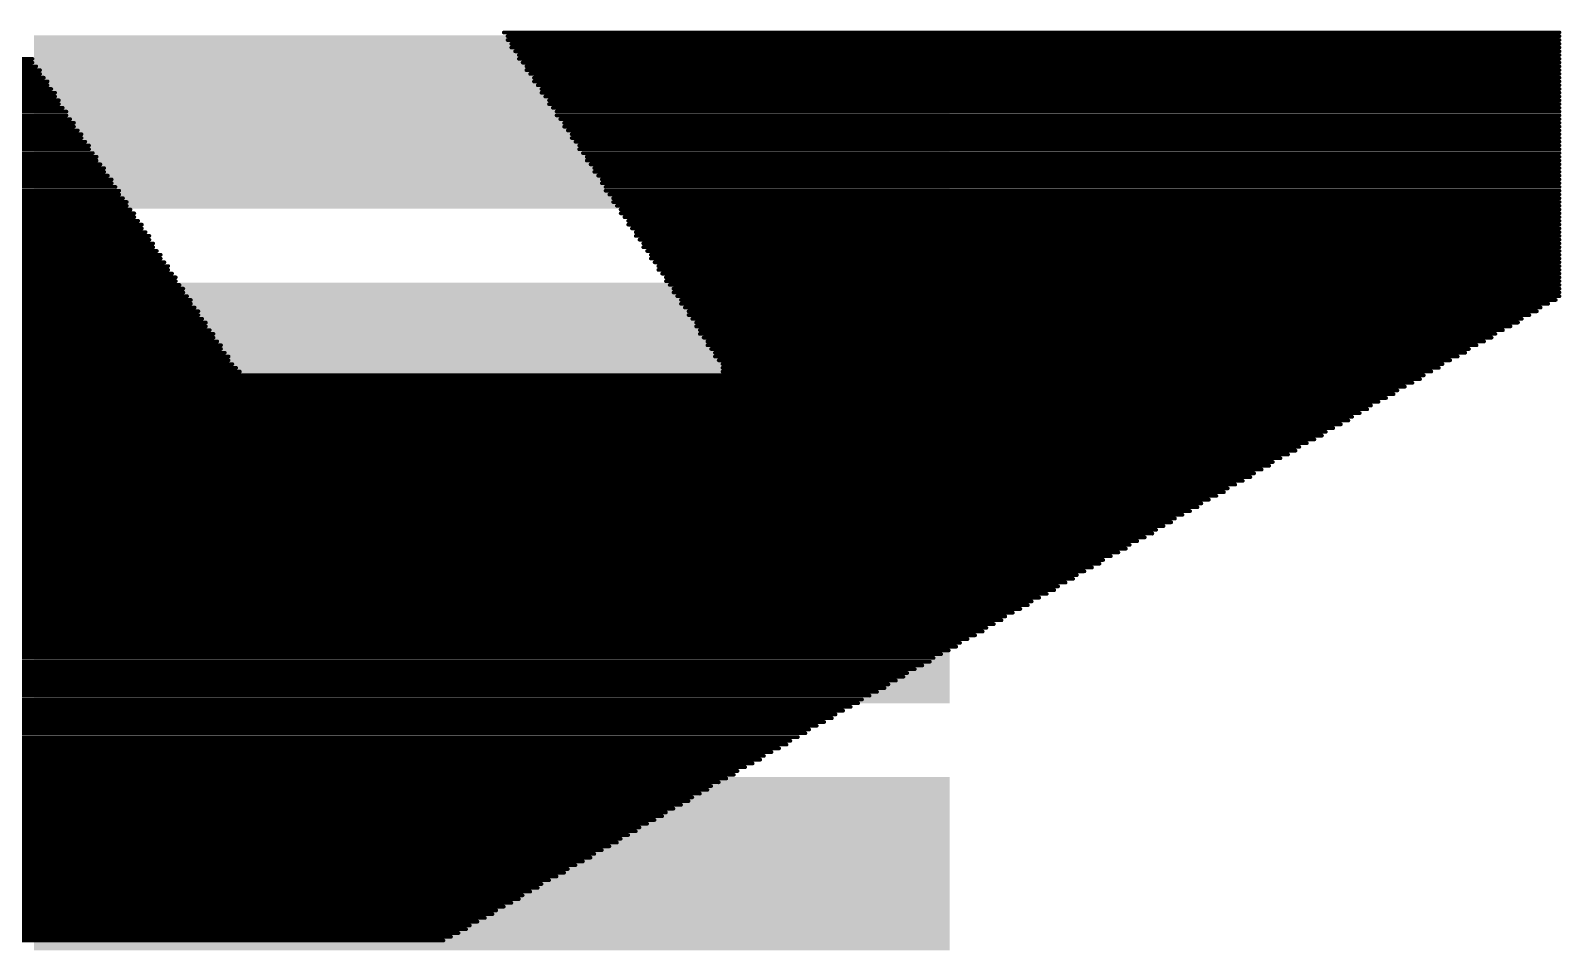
# Model space of a CAD drawing. Header units: millimetres. Extents: x -6 to 151, y -20 to 98.
# Drawn here: x 119.554 to 122.648, y 29.336 to 31.18 of the extents above; entities that cross this region are included whole.
import ezdxf

# ---------------------------------------------------------------- set-up
doc = ezdxf.new("R2010")
doc.units = ezdxf.units.MM
for name, color, linetype in [('BottomOverlay', 54, 'Continuous'), ('TopPaste', 8, 'Continuous'), ('TopSolder', 216, 'Continuous')]:
    doc.layers.add(name, color=color, linetype=linetype)

# ---------------------------------------------------------------- blocks, each defined once
blk = doc.blocks.new('TSQFP50P1600X1600X120_100N_286')
at = {"layer": 'TopPaste'}
for points in [[(-0.15, -6.65), (0.15, -6.65), (0.15, -8.45), (-0.15, -8.45)], [(0.35, -6.65), (0.65, -6.65), (0.65, -8.45), (0.35, -8.45)], [(0.85, -6.65), (1.15, -6.65), (1.15, -8.45), (0.85, -8.45)], [(1.35, -6.65), (1.65, -6.65), (1.65, -8.45), (1.35, -8.45)]]:
    blk.add_hatch(color=8, dxfattribs=at).paths.add_polyline_path(points)
at = {"layer": 'TopSolder'}
for points in [[(-0.1754, -6.6246), (0.1754, -6.6246), (0.1754, -8.4754), (-0.1754, -8.4754)], [(0.3246, -6.6246), (0.6754, -6.6246), (0.6754, -8.4754), (0.3246, -8.4754)], [(0.8246, -6.6246), (1.1754, -6.6246), (1.1754, -8.4754), (0.8246, -8.4754)], [(1.3246, -6.6246), (1.6754, -6.6246), (1.6754, -8.4754), (1.3246, -8.4754)]]:
    blk.add_hatch(color=216, dxfattribs=at).paths.add_polyline_path(points)

msp = doc.modelspace()

# ---------------------------------------------------------------- linework, layer by layer
at = {"layer": 'BottomOverlay', "const_width": 0.00762}
for points in [[(120.5107, 31.176), (122.6443, 31.176)], [(120.5183, 31.1684), (122.6443, 31.1684)], [(120.5183, 31.1607), (122.6443, 31.1607)], [(120.526, 31.1531), (122.6443, 31.1531)], [(118.3847, 31.1226), (119.5582, 31.1226)], [(120.526, 31.1455), (122.6443, 31.1455)], [(120.5336, 31.1379), (122.6443, 31.1379)], [(120.5412, 31.1303), (122.6443, 31.1303)], [(120.5412, 31.1226), (122.6443, 31.1226)], [(118.3847, 31.115), (119.5582, 31.115)], [(118.3924, 31.1074), (119.5658, 31.1074)], [(118.4, 31.0998), (119.5735, 31.0998)], [(118.4, 31.0922), (119.5735, 31.0922)], [(120.5488, 31.115), (122.6443, 31.115)], [(120.5564, 31.1074), (122.6443, 31.1074)], [(120.5564, 31.0998), (122.6443, 31.0998)], [(120.5641, 31.0922), (122.6443, 31.0922)], [(118.4076, 31.0845), (119.5811, 31.0845)], [(118.4152, 31.0769), (119.5887, 31.0769)], [(118.4152, 31.0693), (119.5887, 31.0693)], [(118.4228, 31.0617), (119.5963, 31.0617)], [(120.5717, 31.0845), (122.6443, 31.0845)], [(120.5717, 31.0769), (122.6443, 31.0769)], [(120.5793, 31.0693), (122.6443, 31.0693)], [(120.5869, 31.0617), (122.6443, 31.0617)], [(118.4305, 31.0541), (119.6039, 31.0541)], [(118.4305, 31.0464), (119.6039, 31.0464)], [(118.4381, 31.0388), (119.6116, 31.0388)], [(118.4381, 31.0312), (119.6116, 31.0312)], [(120.5869, 31.0541), (122.6443, 31.0541)], [(120.5945, 31.0464), (122.6443, 31.0464)], [(120.6022, 31.0388), (122.6443, 31.0388)], [(120.6022, 31.0312), (122.6443, 31.0312)], [(118.4457, 31.0236), (119.6192, 31.0236)], [(118.4533, 31.016), (119.6268, 31.016)], [(118.4533, 31.0083), (119.6268, 31.0083)], [(118.4609, 31.0007), (119.6344, 31.0007)], [(120.6098, 31.0236), (122.6443, 31.0236)], [(120.6174, 31.016), (122.6443, 31.016)], [(120.6174, 31.0083), (122.6443, 31.0083)], [(120.625, 31.0007), (122.6443, 31.0007)], [(118.4686, 30.9931), (119.642, 30.9931)], [(118.4686, 30.9855), (119.642, 30.9855)], [(118.4762, 30.9779), (119.6497, 30.9779)], [(118.4762, 30.9702), (119.6573, 30.9702)], [(120.6326, 30.9931), (122.6443, 30.9931)], [(120.6326, 30.9855), (122.6443, 30.9855)], [(120.6403, 30.9779), (122.6443, 30.9779)], [(120.6479, 30.9702), (122.6443, 30.9702)], [(118.4838, 30.9626), (119.6573, 30.9626)], [(118.4914, 30.955), (119.6649, 30.955)], [(118.4914, 30.9474), (119.6725, 30.9474)], [(118.499, 30.9398), (119.6725, 30.9398)], [(120.6479, 30.9626), (122.6443, 30.9626)], [(120.6555, 30.955), (122.6443, 30.955)], [(120.6631, 30.9474), (122.6443, 30.9474)], [(120.6631, 30.9398), (122.6443, 30.9398)], [(118.5067, 30.9321), (119.6801, 30.9321)], [(118.5067, 30.9245), (119.6878, 30.9245)], [(118.5143, 30.9169), (119.6878, 30.9169)], [(118.5219, 30.9093), (119.6954, 30.9093)], [(120.6707, 30.9321), (122.6443, 30.9321)], [(120.6784, 30.9245), (122.6443, 30.9245)], [(120.6784, 30.9169), (122.6443, 30.9169)], [(120.686, 30.9093), (122.6443, 30.9093)], [(118.5219, 30.9017), (119.703, 30.9017)], [(118.5295, 30.894), (119.703, 30.894)], [(118.5295, 30.8864), (119.7106, 30.8864)], [(118.5371, 30.8788), (119.7182, 30.8788)], [(120.6936, 30.9017), (122.6443, 30.9017)], [(120.6936, 30.894), (122.6443, 30.894)], [(120.7012, 30.8864), (122.6443, 30.8864)], [(120.7088, 30.8788), (122.6443, 30.8788)], [(118.5448, 30.8712), (119.7182, 30.8712)], [(118.5448, 30.8636), (119.7259, 30.8636)], [(118.5524, 30.8559), (119.7335, 30.8559)], [(118.56, 30.8483), (119.7335, 30.8483)], [(118.56, 30.8407), (119.7411, 30.8407)], [(120.7088, 30.8712), (122.6443, 30.8712)], [(120.7165, 30.8636), (122.6443, 30.8636)], [(120.7165, 30.8559), (122.6443, 30.8559)], [(120.7241, 30.8483), (122.6443, 30.8483)], [(120.7317, 30.8407), (122.6443, 30.8407)], [(118.5676, 30.8331), (119.7487, 30.8331)], [(118.5676, 30.8255), (119.7487, 30.8255)], [(118.5752, 30.8178), (119.7563, 30.8178)], [(118.5829, 30.8102), (119.764, 30.8102)], [(120.7317, 30.8331), (122.6443, 30.8331)], [(120.7393, 30.8255), (122.6443, 30.8255)], [(120.7469, 30.8178), (122.6443, 30.8178)], [(120.7469, 30.8102), (122.6443, 30.8102)], [(118.5829, 30.8026), (119.764, 30.8026)], [(118.5905, 30.795), (119.7716, 30.795)], [(118.5981, 30.7874), (119.7792, 30.7874)], [(118.5981, 30.7797), (119.7792, 30.7797)], [(120.7546, 30.8026), (122.6443, 30.8026)], [(120.7622, 30.795), (122.6443, 30.795)], [(120.7622, 30.7874), (122.6443, 30.7874)], [(120.7698, 30.7797), (122.6443, 30.7797)], [(118.6057, 30.7721), (119.7868, 30.7721)], [(118.6133, 30.7645), (119.7944, 30.7645)], [(118.6133, 30.7569), (119.7944, 30.7569)], [(118.621, 30.7493), (119.8021, 30.7493)], [(120.7774, 30.7721), (122.6443, 30.7721)], [(120.7774, 30.7645), (122.6443, 30.7645)], [(120.785, 30.7569), (122.6443, 30.7569)], [(120.7927, 30.7493), (122.6443, 30.7493)], [(118.621, 30.7416), (119.8021, 30.7416)], [(118.6286, 30.734), (119.8097, 30.734)], [(118.6362, 30.7264), (119.8173, 30.7264)], [(118.6362, 30.7188), (119.8173, 30.7188)], [(120.7927, 30.7416), (122.6443, 30.7416)], [(120.8003, 30.734), (122.6443, 30.734)], [(120.8079, 30.7264), (122.6443, 30.7264)], [(120.8079, 30.7188), (122.6443, 30.7188)], [(118.6438, 30.7112), (119.8249, 30.7112)], [(118.6514, 30.7035), (119.8325, 30.7035)], [(118.6514, 30.6959), (119.8325, 30.6959)], [(118.6591, 30.6883), (119.8402, 30.6883)], [(120.8155, 30.7112), (122.6443, 30.7112)], [(120.8231, 30.7035), (122.6443, 30.7035)], [(120.8231, 30.6959), (122.6443, 30.6959)], [(120.8308, 30.6883), (122.6443, 30.6883)], [(118.6591, 30.6807), (119.8478, 30.6807)], [(118.6667, 30.6731), (119.8478, 30.6731)], [(118.6743, 30.6654), (119.8554, 30.6654)], [(118.6743, 30.6578), (119.863, 30.6578)], [(120.8384, 30.6807), (122.6443, 30.6807)], [(120.8384, 30.6731), (122.6443, 30.6731)], [(120.846, 30.6654), (122.6443, 30.6654)], [(120.8536, 30.6578), (122.6443, 30.6578)], [(118.6819, 30.6502), (119.863, 30.6502)], [(118.6895, 30.6426), (119.8706, 30.6426)], [(118.6895, 30.635), (119.8783, 30.635)], [(118.6972, 30.6273), (119.8783, 30.6273)], [(120.8536, 30.6502), (122.6443, 30.6502)], [(120.8612, 30.6426), (122.6443, 30.6426)], [(120.8689, 30.635), (122.6367, 30.635)], [(120.8689, 30.6273), (122.6215, 30.6273)], [(118.7048, 30.6197), (119.8859, 30.6197)], [(118.7048, 30.6121), (119.8935, 30.6121)], [(118.7124, 30.6045), (119.8935, 30.6045)], [(118.7124, 30.5969), (119.9011, 30.5969)], [(120.8765, 30.6197), (122.6062, 30.6197)], [(120.8841, 30.6121), (122.5986, 30.6121)], [(120.8841, 30.6045), (122.5834, 30.6045)], [(120.8917, 30.5969), (122.5681, 30.5969)], [(118.72, 30.5892), (119.9087, 30.5892)], [(118.7276, 30.5816), (119.9087, 30.5816)], [(118.7276, 30.574), (119.9164, 30.574)], [(118.7353, 30.5664), (119.924, 30.5664)], [(120.8993, 30.5892), (122.5605, 30.5892)], [(120.8993, 30.5816), (122.5453, 30.5816)], [(120.907, 30.574), (122.53, 30.574)], [(120.907, 30.5664), (122.5148, 30.5664)], [(118.7429, 30.5588), (119.924, 30.5588)], [(118.7429, 30.5511), (119.9316, 30.5511)], [(118.7505, 30.5435), (119.9392, 30.5435)], [(118.7505, 30.5359), (119.9392, 30.5359)], [(120.9146, 30.5588), (122.5072, 30.5588)], [(120.9222, 30.5511), (122.4919, 30.5511)], [(120.9222, 30.5435), (122.4767, 30.5435)], [(120.9298, 30.5359), (122.4614, 30.5359)], [(118.7581, 30.5283), (119.9468, 30.5283)], [(118.7657, 30.5207), (119.9545, 30.5207)], [(118.7657, 30.513), (119.9545, 30.513)], [(118.7734, 30.5054), (119.9621, 30.5054)], [(120.9374, 30.5283), (122.4538, 30.5283)], [(120.9374, 30.5207), (122.4386, 30.5207)], [(120.9451, 30.513), (122.4233, 30.513)], [(120.9527, 30.5054), (122.4081, 30.5054)], [(118.781, 30.4978), (119.9697, 30.4978)], [(118.781, 30.4902), (119.9773, 30.4902)], [(118.7886, 30.4826), (122.37, 30.4826)], [(118.7962, 30.4749), (122.3624, 30.4749)], [(120.9527, 30.4978), (122.4005, 30.4978)], [(120.9527, 30.4902), (122.3852, 30.4902)], [(118.7962, 30.4673), (122.3471, 30.4673)], [(118.8038, 30.4597), (122.3319, 30.4597)], [(118.8038, 30.4521), (122.3167, 30.4521)], [(118.8115, 30.4445), (122.309, 30.4445)], [(118.8191, 30.4368), (122.2938, 30.4368)], [(118.8191, 30.4292), (122.2786, 30.4292)], [(118.8267, 30.4216), (122.2633, 30.4216)], [(118.8343, 30.414), (122.2557, 30.414)], [(118.8343, 30.4064), (122.2405, 30.4064)], [(118.8419, 30.3987), (122.2252, 30.3987)], [(118.8419, 30.3911), (122.2176, 30.3911)], [(118.8496, 30.3835), (122.2024, 30.3835)], [(115.6796, 30.3606), (122.1643, 30.3606)], [(115.6949, 30.353), (122.149, 30.353)], [(118.8496, 30.3683), (122.1719, 30.3683)], [(118.8572, 30.3759), (122.1871, 30.3759)], [(115.7101, 30.3454), (122.1338, 30.3454)], [(115.7177, 30.3378), (122.1185, 30.3378)], [(115.733, 30.3302), (122.1109, 30.3302)], [(115.7482, 30.3225), (122.0957, 30.3225)], [(115.7635, 30.3149), (122.0804, 30.3149)], [(115.7711, 30.3073), (122.0652, 30.3073)], [(115.7863, 30.2997), (122.0576, 30.2997)], [(115.8016, 30.2921), (122.0423, 30.2921)], [(115.8092, 30.2844), (122.0271, 30.2844)], [(115.8244, 30.2768), (122.0195, 30.2768)], [(115.8397, 30.2692), (122.0042, 30.2692)], [(115.8549, 30.2616), (121.989, 30.2616)], [(115.8625, 30.254), (121.9738, 30.254)], [(115.8778, 30.2463), (121.9661, 30.2463)], [(115.893, 30.2387), (121.9509, 30.2387)], [(115.9082, 30.2311), (121.9357, 30.2311)], [(115.9159, 30.2235), (121.9204, 30.2235)], [(115.9311, 30.2159), (121.9128, 30.2159)], [(115.9463, 30.2082), (121.8976, 30.2082)], [(115.9616, 30.2006), (121.8823, 30.2006)], [(115.9692, 30.193), (121.8671, 30.193)], [(115.9844, 30.1854), (121.8595, 30.1854)], [(115.9997, 30.1778), (121.8442, 30.1778)], [(116.0073, 30.1701), (121.829, 30.1701)], [(116.0225, 30.1625), (121.8214, 30.1625)], [(116.0378, 30.1549), (121.8061, 30.1549)], [(116.053, 30.1473), (121.7909, 30.1473)], [(116.0606, 30.1397), (121.7756, 30.1397)], [(116.0759, 30.132), (121.768, 30.132)], [(116.0911, 30.1244), (121.7528, 30.1244)], [(116.1064, 30.1168), (121.7375, 30.1168)], [(116.114, 30.1092), (121.7223, 30.1092)], [(116.1292, 30.1016), (121.7147, 30.1016)], [(116.1445, 30.0939), (121.6994, 30.0939)], [(116.1521, 30.0863), (121.6842, 30.0863)], [(116.1673, 30.0787), (121.669, 30.0787)], [(116.1826, 30.0711), (121.6613, 30.0711)], [(116.1978, 30.0635), (121.6461, 30.0635)], [(116.2054, 30.0558), (121.6309, 30.0558)], [(116.2207, 30.0482), (121.6232, 30.0482)], [(116.2359, 30.0406), (121.608, 30.0406)], [(116.2511, 30.033), (121.5928, 30.033)], [(116.2588, 30.0254), (121.5775, 30.0254)], [(116.274, 30.0177), (121.5699, 30.0177)], [(116.2892, 30.0101), (121.5547, 30.0101)], [(116.3045, 30.0025), (121.5394, 30.0025)], [(116.3121, 29.9949), (121.5242, 29.9949)], [(116.3273, 29.9873), (121.5166, 29.9873)], [(116.3426, 29.9796), (121.5013, 29.9796)], [(116.3502, 29.972), (121.4861, 29.972)], [(116.3654, 29.9644), (121.4785, 29.9644)], [(116.3807, 29.9568), (121.4632, 29.9568)], [(116.3959, 29.9492), (121.448, 29.9492)], [(116.4035, 29.9415), (121.4327, 29.9415)], [(116.4188, 29.9339), (121.4251, 29.9339)], [(116.434, 29.9263), (121.4099, 29.9263)], [(116.4493, 29.9187), (121.3946, 29.9187)], [(116.4569, 29.9111), (121.3794, 29.9111)], [(116.4721, 29.9034), (121.3718, 29.9034)], [(116.4874, 29.8958), (121.3565, 29.8958)], [(116.5026, 29.8882), (121.3413, 29.8882)], [(116.5102, 29.8806), (121.3261, 29.8806)], [(116.5255, 29.873), (121.3184, 29.873)], [(116.5407, 29.8653), (121.3032, 29.8653)], [(116.5483, 29.8577), (121.288, 29.8577)], [(116.5636, 29.8501), (121.2803, 29.8501)], [(116.5788, 29.8425), (121.2651, 29.8425)], [(116.594, 29.8349), (121.2499, 29.8349)], [(116.6017, 29.8272), (121.2346, 29.8272)], [(116.6169, 29.8196), (121.227, 29.8196)], [(116.6321, 29.812), (121.2118, 29.812)], [(116.6474, 29.8044), (121.1965, 29.8044)], [(116.655, 29.7968), (121.1813, 29.7968)], [(116.6702, 29.7891), (121.1737, 29.7891)], [(116.6855, 29.7815), (121.1584, 29.7815)], [(116.6931, 29.7739), (121.1432, 29.7739)], [(116.7083, 29.7663), (121.1279, 29.7663)], [(116.7236, 29.7587), (121.1203, 29.7587)], [(116.7388, 29.751), (121.1051, 29.751)], [(116.7464, 29.7434), (121.0898, 29.7434)], [(116.7617, 29.7358), (121.0822, 29.7358)], [(116.7769, 29.7282), (121.067, 29.7282)], [(116.7922, 29.7206), (121.0517, 29.7206)], [(116.7998, 29.7129), (121.0365, 29.7129)], [(116.815, 29.7053), (121.0289, 29.7053)], [(116.8303, 29.6977), (121.0136, 29.6977)], [(116.8455, 29.6901), (120.9984, 29.6901)], [(116.8531, 29.6825), (120.9832, 29.6825)], [(116.8684, 29.6748), (120.9755, 29.6748)], [(116.8836, 29.6672), (120.9603, 29.6672)], [(116.8912, 29.6596), (120.9451, 29.6596)], [(116.9065, 29.652), (120.9298, 29.652)], [(116.9217, 29.6444), (120.9222, 29.6444)], [(116.9369, 29.6367), (120.907, 29.6367)], [(116.9446, 29.6291), (120.8917, 29.6291)], [(116.9598, 29.6215), (120.8841, 29.6215)], [(116.975, 29.6139), (120.8689, 29.6139)], [(116.9903, 29.6063), (120.8536, 29.6063)], [(116.9979, 29.5986), (120.8384, 29.5986)], [(117.0131, 29.591), (120.8308, 29.591)], [(117.0284, 29.5834), (120.8155, 29.5834)], [(117.0436, 29.5758), (120.8003, 29.5758)], [(117.0512, 29.5682), (120.785, 29.5682)], [(117.0665, 29.5605), (120.7774, 29.5605)], [(117.0817, 29.5529), (120.7622, 29.5529)], [(117.0893, 29.5453), (120.7469, 29.5453)], [(117.1046, 29.5377), (120.7393, 29.5377)], [(117.1198, 29.5301), (120.7241, 29.5301)], [(117.1351, 29.5224), (120.7088, 29.5224)], [(117.1427, 29.5148), (120.6936, 29.5148)], [(117.1579, 29.5072), (120.686, 29.5072)], [(117.1732, 29.4996), (120.6707, 29.4996)], [(117.1884, 29.492), (120.6555, 29.492)], [(117.196, 29.4843), (120.6403, 29.4843)], [(117.2113, 29.4767), (120.6326, 29.4767)], [(117.2265, 29.4691), (120.6174, 29.4691)], [(117.2417, 29.4615), (120.6022, 29.4615)], [(117.2494, 29.4539), (120.5869, 29.4539)], [(117.2646, 29.4462), (120.5793, 29.4462)], [(117.2798, 29.4386), (120.5641, 29.4386)], [(117.2875, 29.431), (120.5488, 29.431)], [(117.3027, 29.4234), (120.5412, 29.4234)], [(117.3179, 29.4158), (120.526, 29.4158)], [(117.3332, 29.4081), (120.5107, 29.4081)], [(117.3408, 29.4005), (120.4955, 29.4005)], [(117.356, 29.3929), (120.4879, 29.3929)], [(117.3713, 29.3853), (120.4726, 29.3853)], [(117.3865, 29.3777), (120.4574, 29.3777)], [(117.3941, 29.37), (120.4421, 29.37)], [(117.4094, 29.3624), (120.4345, 29.3624)], [(117.4246, 29.3548), (120.4193, 29.3548)], [(117.4322, 29.3472), (120.404, 29.3472)], [(117.4475, 29.3396), (120.3888, 29.3396)]]:
    msp.add_lwpolyline(points, dxfattribs=at)
at = {"layer": 'BottomOverlay', "const_width": 0.00381}
for points in [[(120.5088, 31.176, 1), (120.5126, 31.176, 1)], [(120.5164, 31.1684, 1), (120.5202, 31.1684, 1)], [(120.5164, 31.1607, 1), (120.5202, 31.1607, 1)], [(120.524, 31.1531, 1), (120.5279, 31.1531, 1)], [(122.6424, 31.176, 1), (122.6462, 31.176, 1)], [(122.6424, 31.1684, 1), (122.6462, 31.1684, 1)], [(122.6424, 31.1607, 1), (122.6462, 31.1607, 1)], [(122.6424, 31.1531, 1), (122.6462, 31.1531, 1)], [(119.5563, 31.1226, 1), (119.5601, 31.1226, 1)], [(120.524, 31.1455, 1), (120.5279, 31.1455, 1)], [(120.5317, 31.1379, 1), (120.5355, 31.1379, 1)], [(120.5393, 31.1303, 1), (120.5431, 31.1303, 1)], [(120.5393, 31.1226, 1), (120.5431, 31.1226, 1)], [(122.6424, 31.1455, 1), (122.6462, 31.1455, 1)], [(122.6424, 31.1379, 1), (122.6462, 31.1379, 1)], [(122.6424, 31.1303, 1), (122.6462, 31.1303, 1)], [(122.6424, 31.1226, 1), (122.6462, 31.1226, 1)], [(119.5563, 31.115, 1), (119.5601, 31.115, 1)], [(119.5639, 31.1074, 1), (119.5677, 31.1074, 1)], [(119.5715, 31.0998, 1), (119.5754, 31.0998, 1)], [(119.5715, 31.0922, 1), (119.5754, 31.0922, 1)], [(120.5469, 31.115, 1), (120.5507, 31.115, 1)], [(120.5545, 31.1074, 1), (120.5583, 31.1074, 1)], [(120.5545, 31.0998, 1), (120.5583, 31.0998, 1)], [(120.5621, 31.0922, 1), (120.566, 31.0922, 1)], [(122.6424, 31.115, 1), (122.6462, 31.115, 1)], [(122.6424, 31.1074, 1), (122.6462, 31.1074, 1)], [(122.6424, 31.0998, 1), (122.6462, 31.0998, 1)], [(122.6424, 31.0922, 1), (122.6462, 31.0922, 1)], [(119.5792, 31.0845, 1), (119.583, 31.0845, 1)], [(119.5868, 31.0769, 1), (119.5906, 31.0769, 1)], [(119.5868, 31.0693, 1), (119.5906, 31.0693, 1)], [(119.5944, 31.0617, 1), (119.5982, 31.0617, 1)], [(120.5698, 31.0845, 1), (120.5736, 31.0845, 1)], [(120.5698, 31.0769, 1), (120.5736, 31.0769, 1)], [(120.5774, 31.0693, 1), (120.5812, 31.0693, 1)], [(120.585, 31.0617, 1), (120.5888, 31.0617, 1)], [(122.6424, 31.0845, 1), (122.6462, 31.0845, 1)], [(122.6424, 31.0769, 1), (122.6462, 31.0769, 1)], [(122.6424, 31.0693, 1), (122.6462, 31.0693, 1)], [(122.6424, 31.0617, 1), (122.6462, 31.0617, 1)], [(119.602, 31.0541, 1), (119.6058, 31.0541, 1)], [(119.602, 31.0464, 1), (119.6058, 31.0464, 1)], [(119.6096, 31.0388, 1), (119.6135, 31.0388, 1)], [(119.6096, 31.0312, 1), (119.6135, 31.0312, 1)], [(120.585, 31.0541, 1), (120.5888, 31.0541, 1)], [(120.5926, 31.0464, 1), (120.5964, 31.0464, 1)], [(120.6002, 31.0388, 1), (120.6041, 31.0388, 1)], [(120.6002, 31.0312, 1), (120.6041, 31.0312, 1)], [(122.6424, 31.0541, 1), (122.6462, 31.0541, 1)], [(122.6424, 31.0464, 1), (122.6462, 31.0464, 1)], [(122.6424, 31.0388, 1), (122.6462, 31.0388, 1)], [(122.6424, 31.0312, 1), (122.6462, 31.0312, 1)], [(119.6173, 31.0236, 1), (119.6211, 31.0236, 1)], [(119.6249, 31.016, 1), (119.6287, 31.016, 1)], [(119.6249, 31.0083, 1), (119.6287, 31.0083, 1)], [(119.6325, 31.0007, 1), (119.6363, 31.0007, 1)], [(120.6079, 31.0236, 1), (120.6117, 31.0236, 1)], [(120.6155, 31.016, 1), (120.6193, 31.016, 1)], [(120.6155, 31.0083, 1), (120.6193, 31.0083, 1)], [(120.6231, 31.0007, 1), (120.6269, 31.0007, 1)], [(122.6424, 31.0236, 1), (122.6462, 31.0236, 1)], [(122.6424, 31.016, 1), (122.6462, 31.016, 1)], [(122.6424, 31.0083, 1), (122.6462, 31.0083, 1)], [(122.6424, 31.0007, 1), (122.6462, 31.0007, 1)], [(119.6401, 30.9931, 1), (119.6439, 30.9931, 1)], [(119.6401, 30.9855, 1), (119.6439, 30.9855, 1)], [(119.6477, 30.9779, 1), (119.6516, 30.9779, 1)], [(119.6554, 30.9702, 1), (119.6592, 30.9702, 1)], [(120.6307, 30.9931, 1), (120.6345, 30.9931, 1)], [(120.6307, 30.9855, 1), (120.6345, 30.9855, 1)], [(120.6383, 30.9779, 1), (120.6422, 30.9779, 1)], [(120.646, 30.9702, 1), (120.6498, 30.9702, 1)], [(122.6424, 30.9931, 1), (122.6462, 30.9931, 1)], [(122.6424, 30.9855, 1), (122.6462, 30.9855, 1)], [(122.6424, 30.9779, 1), (122.6462, 30.9779, 1)], [(122.6424, 30.9702, 1), (122.6462, 30.9702, 1)], [(119.6554, 30.9626, 1), (119.6592, 30.9626, 1)], [(119.663, 30.955, 1), (119.6668, 30.955, 1)], [(119.6706, 30.9474, 1), (119.6744, 30.9474, 1)], [(119.6706, 30.9398, 1), (119.6744, 30.9398, 1)], [(120.646, 30.9626, 1), (120.6498, 30.9626, 1)], [(120.6536, 30.955, 1), (120.6574, 30.955, 1)], [(120.6612, 30.9474, 1), (120.665, 30.9474, 1)], [(120.6612, 30.9398, 1), (120.665, 30.9398, 1)], [(122.6424, 30.9626, 1), (122.6462, 30.9626, 1)], [(122.6424, 30.955, 1), (122.6462, 30.955, 1)], [(122.6424, 30.9474, 1), (122.6462, 30.9474, 1)], [(122.6424, 30.9398, 1), (122.6462, 30.9398, 1)], [(119.6782, 30.9321, 1), (119.682, 30.9321, 1)], [(119.6858, 30.9245, 1), (119.6897, 30.9245, 1)], [(119.6858, 30.9169, 1), (119.6897, 30.9169, 1)], [(119.6935, 30.9093, 1), (119.6973, 30.9093, 1)], [(120.6688, 30.9321, 1), (120.6726, 30.9321, 1)], [(120.6764, 30.9245, 1), (120.6803, 30.9245, 1)], [(120.6764, 30.9169, 1), (120.6803, 30.9169, 1)], [(120.6841, 30.9093, 1), (120.6879, 30.9093, 1)], [(122.6424, 30.9321, 1), (122.6462, 30.9321, 1)], [(122.6424, 30.9245, 1), (122.6462, 30.9245, 1)], [(122.6424, 30.9169, 1), (122.6462, 30.9169, 1)], [(122.6424, 30.9093, 1), (122.6462, 30.9093, 1)], [(119.7011, 30.9017, 1), (119.7049, 30.9017, 1)], [(119.7011, 30.894, 1), (119.7049, 30.894, 1)], [(119.7087, 30.8864, 1), (119.7125, 30.8864, 1)], [(119.7163, 30.8788, 1), (119.7201, 30.8788, 1)], [(120.6917, 30.9017, 1), (120.6955, 30.9017, 1)], [(120.6917, 30.894, 1), (120.6955, 30.894, 1)], [(120.6993, 30.8864, 1), (120.7031, 30.8864, 1)], [(120.7069, 30.8788, 1), (120.7107, 30.8788, 1)], [(122.6424, 30.9017, 1), (122.6462, 30.9017, 1)], [(122.6424, 30.894, 1), (122.6462, 30.894, 1)], [(122.6424, 30.8864, 1), (122.6462, 30.8864, 1)], [(122.6424, 30.8788, 1), (122.6462, 30.8788, 1)], [(119.7163, 30.8712, 1), (119.7201, 30.8712, 1)], [(119.7239, 30.8636, 1), (119.7278, 30.8636, 1)], [(119.7316, 30.8559, 1), (119.7354, 30.8559, 1)], [(119.7316, 30.8483, 1), (119.7354, 30.8483, 1)], [(119.7392, 30.8407, 1), (119.743, 30.8407, 1)], [(120.7069, 30.8712, 1), (120.7107, 30.8712, 1)], [(120.7145, 30.8636, 1), (120.7184, 30.8636, 1)], [(120.7145, 30.8559, 1), (120.7184, 30.8559, 1)], [(120.7222, 30.8483, 1), (120.726, 30.8483, 1)], [(120.7298, 30.8407, 1), (120.7336, 30.8407, 1)], [(122.6424, 30.8712, 1), (122.6462, 30.8712, 1)], [(122.6424, 30.8636, 1), (122.6462, 30.8636, 1)], [(122.6424, 30.8559, 1), (122.6462, 30.8559, 1)], [(122.6424, 30.8483, 1), (122.6462, 30.8483, 1)], [(122.6424, 30.8407, 1), (122.6462, 30.8407, 1)], [(119.7468, 30.8331, 1), (119.7506, 30.8331, 1)], [(119.7468, 30.8255, 1), (119.7506, 30.8255, 1)], [(119.7544, 30.8178, 1), (119.7582, 30.8178, 1)], [(119.762, 30.8102, 1), (119.7659, 30.8102, 1)], [(120.7298, 30.8331, 1), (120.7336, 30.8331, 1)], [(120.7374, 30.8255, 1), (120.7412, 30.8255, 1)], [(120.745, 30.8178, 1), (120.7488, 30.8178, 1)], [(120.745, 30.8102, 1), (120.7488, 30.8102, 1)], [(122.6424, 30.8331, 1), (122.6462, 30.8331, 1)], [(122.6424, 30.8255, 1), (122.6462, 30.8255, 1)], [(122.6424, 30.8178, 1), (122.6462, 30.8178, 1)], [(122.6424, 30.8102, 1), (122.6462, 30.8102, 1)], [(119.762, 30.8026, 1), (119.7659, 30.8026, 1)], [(119.7697, 30.795, 1), (119.7735, 30.795, 1)], [(119.7773, 30.7874, 1), (119.7811, 30.7874, 1)], [(119.7773, 30.7797, 1), (119.7811, 30.7797, 1)], [(120.7526, 30.8026, 1), (120.7565, 30.8026, 1)], [(120.7603, 30.795, 1), (120.7641, 30.795, 1)], [(120.7603, 30.7874, 1), (120.7641, 30.7874, 1)], [(120.7679, 30.7797, 1), (120.7717, 30.7797, 1)], [(122.6424, 30.8026, 1), (122.6462, 30.8026, 1)], [(122.6424, 30.795, 1), (122.6462, 30.795, 1)], [(122.6424, 30.7874, 1), (122.6462, 30.7874, 1)], [(122.6424, 30.7797, 1), (122.6462, 30.7797, 1)], [(119.7849, 30.7721, 1), (119.7887, 30.7721, 1)], [(119.7925, 30.7645, 1), (119.7963, 30.7645, 1)], [(119.7925, 30.7569, 1), (119.7963, 30.7569, 1)], [(119.8001, 30.7493, 1), (119.804, 30.7493, 1)], [(120.7755, 30.7721, 1), (120.7793, 30.7721, 1)], [(120.7755, 30.7645, 1), (120.7793, 30.7645, 1)], [(120.7831, 30.7569, 1), (120.7869, 30.7569, 1)], [(120.7907, 30.7493, 1), (120.7946, 30.7493, 1)], [(122.6424, 30.7721, 1), (122.6462, 30.7721, 1)], [(122.6424, 30.7645, 1), (122.6462, 30.7645, 1)], [(122.6424, 30.7569, 1), (122.6462, 30.7569, 1)], [(122.6424, 30.7493, 1), (122.6462, 30.7493, 1)], [(119.8001, 30.7416, 1), (119.804, 30.7416, 1)], [(119.8078, 30.734, 1), (119.8116, 30.734, 1)], [(119.8154, 30.7264, 1), (119.8192, 30.7264, 1)], [(119.8154, 30.7188, 1), (119.8192, 30.7188, 1)], [(120.7907, 30.7416, 1), (120.7946, 30.7416, 1)], [(120.7984, 30.734, 1), (120.8022, 30.734, 1)], [(120.806, 30.7264, 1), (120.8098, 30.7264, 1)], [(120.806, 30.7188, 1), (120.8098, 30.7188, 1)], [(122.6424, 30.7416, 1), (122.6462, 30.7416, 1)], [(122.6424, 30.734, 1), (122.6462, 30.734, 1)], [(122.6424, 30.7264, 1), (122.6462, 30.7264, 1)], [(122.6424, 30.7188, 1), (122.6462, 30.7188, 1)], [(119.823, 30.7112, 1), (119.8268, 30.7112, 1)], [(119.8306, 30.7035, 1), (119.8344, 30.7035, 1)], [(119.8306, 30.6959, 1), (119.8344, 30.6959, 1)], [(119.8382, 30.6883, 1), (119.8421, 30.6883, 1)], [(120.8136, 30.7112, 1), (120.8174, 30.7112, 1)], [(120.8212, 30.7035, 1), (120.825, 30.7035, 1)], [(120.8212, 30.6959, 1), (120.825, 30.6959, 1)], [(120.8288, 30.6883, 1), (120.8327, 30.6883, 1)], [(122.6424, 30.7112, 1), (122.6462, 30.7112, 1)], [(122.6424, 30.7035, 1), (122.6462, 30.7035, 1)], [(122.6424, 30.6959, 1), (122.6462, 30.6959, 1)], [(122.6424, 30.6883, 1), (122.6462, 30.6883, 1)], [(119.8459, 30.6807, 1), (119.8497, 30.6807, 1)], [(119.8459, 30.6731, 1), (119.8497, 30.6731, 1)], [(119.8535, 30.6654, 1), (119.8573, 30.6654, 1)], [(119.8611, 30.6578, 1), (119.8649, 30.6578, 1)], [(120.8365, 30.6807, 1), (120.8403, 30.6807, 1)], [(120.8365, 30.6731, 1), (120.8403, 30.6731, 1)], [(120.8441, 30.6654, 1), (120.8479, 30.6654, 1)], [(120.8517, 30.6578, 1), (120.8555, 30.6578, 1)], [(122.6424, 30.6807, 1), (122.6462, 30.6807, 1)], [(122.6424, 30.6731, 1), (122.6462, 30.6731, 1)], [(122.6424, 30.6654, 1), (122.6462, 30.6654, 1)], [(122.6424, 30.6578, 1), (122.6462, 30.6578, 1)], [(119.8611, 30.6502, 1), (119.8649, 30.6502, 1)], [(119.8687, 30.6426, 1), (119.8725, 30.6426, 1)], [(119.8763, 30.635, 1), (119.8802, 30.635, 1)], [(119.8763, 30.6273, 1), (119.8802, 30.6273, 1)], [(120.8517, 30.6502, 1), (120.8555, 30.6502, 1)], [(120.8593, 30.6426, 1), (120.8631, 30.6426, 1)], [(120.8669, 30.635, 1), (120.8708, 30.635, 1)], [(120.8669, 30.6273, 1), (120.8708, 30.6273, 1)], [(122.6195, 30.6273, 1), (122.6234, 30.6273, 1)], [(122.6348, 30.635, 1), (122.6386, 30.635, 1)], [(122.6424, 30.6502, 1), (122.6462, 30.6502, 1)], [(122.6424, 30.6426, 1), (122.6462, 30.6426, 1)], [(119.884, 30.6197, 1), (119.8878, 30.6197, 1)], [(119.8916, 30.6121, 1), (119.8954, 30.6121, 1)], [(119.8916, 30.6045, 1), (119.8954, 30.6045, 1)], [(119.8992, 30.5969, 1), (119.903, 30.5969, 1)], [(120.8746, 30.6197, 1), (120.8784, 30.6197, 1)], [(120.8822, 30.6121, 1), (120.886, 30.6121, 1)], [(120.8822, 30.6045, 1), (120.886, 30.6045, 1)], [(120.8898, 30.5969, 1), (120.8936, 30.5969, 1)], [(122.5662, 30.5969, 1), (122.57, 30.5969, 1)], [(122.5814, 30.6045, 1), (122.5853, 30.6045, 1)], [(122.5967, 30.6121, 1), (122.6005, 30.6121, 1)], [(122.6043, 30.6197, 1), (122.6081, 30.6197, 1)], [(119.9068, 30.5892, 1), (119.9106, 30.5892, 1)], [(119.9068, 30.5816, 1), (119.9106, 30.5816, 1)], [(119.9144, 30.574, 1), (119.9183, 30.574, 1)], [(119.9221, 30.5664, 1), (119.9259, 30.5664, 1)], [(120.8974, 30.5892, 1), (120.9012, 30.5892, 1)], [(120.8974, 30.5816, 1), (120.9012, 30.5816, 1)], [(120.905, 30.574, 1), (120.9089, 30.574, 1)], [(120.905, 30.5664, 1), (120.9089, 30.5664, 1)], [(122.5129, 30.5664, 1), (122.5167, 30.5664, 1)], [(122.5281, 30.574, 1), (122.5319, 30.574, 1)], [(122.5433, 30.5816, 1), (122.5472, 30.5816, 1)], [(122.5586, 30.5892, 1), (122.5624, 30.5892, 1)], [(119.9221, 30.5588, 1), (119.9259, 30.5588, 1)], [(119.9297, 30.5511, 1), (119.9335, 30.5511, 1)], [(119.9373, 30.5435, 1), (119.9411, 30.5435, 1)], [(119.9373, 30.5359, 1), (119.9411, 30.5359, 1)], [(120.9127, 30.5588, 1), (120.9165, 30.5588, 1)], [(120.9203, 30.5511, 1), (120.9241, 30.5511, 1)], [(120.9203, 30.5435, 1), (120.9241, 30.5435, 1)], [(120.9279, 30.5359, 1), (120.9317, 30.5359, 1)], [(122.4595, 30.5359, 1), (122.4633, 30.5359, 1)], [(122.4748, 30.5435, 1), (122.4786, 30.5435, 1)], [(122.49, 30.5511, 1), (122.4938, 30.5511, 1)], [(122.5052, 30.5588, 1), (122.5091, 30.5588, 1)], [(119.9449, 30.5283, 1), (119.9487, 30.5283, 1)], [(119.9525, 30.5207, 1), (119.9564, 30.5207, 1)], [(119.9525, 30.513, 1), (119.9564, 30.513, 1)], [(119.9602, 30.5054, 1), (119.964, 30.5054, 1)], [(120.9355, 30.5283, 1), (120.9393, 30.5283, 1)], [(120.9355, 30.5207, 1), (120.9393, 30.5207, 1)], [(120.9431, 30.513, 1), (120.947, 30.513, 1)], [(120.9508, 30.5054, 1), (120.9546, 30.5054, 1)], [(122.4062, 30.5054, 1), (122.41, 30.5054, 1)], [(122.4214, 30.513, 1), (122.4252, 30.513, 1)], [(122.4367, 30.5207, 1), (122.4405, 30.5207, 1)], [(122.4519, 30.5283, 1), (122.4557, 30.5283, 1)], [(119.9678, 30.4978, 1), (119.9716, 30.4978, 1)], [(119.9754, 30.4902, 1), (119.9792, 30.4902, 1)], [(120.9508, 30.4978, 1), (120.9546, 30.4978, 1)], [(120.9508, 30.4902, 1), (120.9546, 30.4902, 1)], [(122.3605, 30.4749, 1), (122.3643, 30.4749, 1)], [(122.3681, 30.4826, 1), (122.3719, 30.4826, 1)], [(122.3833, 30.4902, 1), (122.3871, 30.4902, 1)], [(122.3986, 30.4978, 1), (122.4024, 30.4978, 1)], [(122.3071, 30.4445, 1), (122.3109, 30.4445, 1)], [(122.3147, 30.4521, 1), (122.3186, 30.4521, 1)], [(122.33, 30.4597, 1), (122.3338, 30.4597, 1)], [(122.3452, 30.4673, 1), (122.349, 30.4673, 1)], [(122.2538, 30.414, 1), (122.2576, 30.414, 1)], [(122.2614, 30.4216, 1), (122.2652, 30.4216, 1)], [(122.2766, 30.4292, 1), (122.2805, 30.4292, 1)], [(122.2919, 30.4368, 1), (122.2957, 30.4368, 1)], [(122.2004, 30.3835, 1), (122.2043, 30.3835, 1)], [(122.2157, 30.3911, 1), (122.2195, 30.3911, 1)], [(122.2233, 30.3987, 1), (122.2271, 30.3987, 1)], [(122.2385, 30.4064, 1), (122.2424, 30.4064, 1)], [(122.1471, 30.353, 1), (122.1509, 30.353, 1)], [(122.1623, 30.3606, 1), (122.1662, 30.3606, 1)], [(122.17, 30.3683, 1), (122.1738, 30.3683, 1)], [(122.1852, 30.3759, 1), (122.189, 30.3759, 1)], [(122.0785, 30.3149, 1), (122.0823, 30.3149, 1)], [(122.0938, 30.3225, 1), (122.0976, 30.3225, 1)], [(122.109, 30.3302, 1), (122.1128, 30.3302, 1)], [(122.1166, 30.3378, 1), (122.1204, 30.3378, 1)], [(122.1319, 30.3454, 1), (122.1357, 30.3454, 1)], [(122.0252, 30.2844, 1), (122.029, 30.2844, 1)], [(122.0404, 30.2921, 1), (122.0442, 30.2921, 1)], [(122.0557, 30.2997, 1), (122.0595, 30.2997, 1)], [(122.0633, 30.3073, 1), (122.0671, 30.3073, 1)], [(121.9718, 30.254, 1), (121.9757, 30.254, 1)], [(121.9871, 30.2616, 1), (121.9909, 30.2616, 1)], [(122.0023, 30.2692, 1), (122.0061, 30.2692, 1)], [(122.0176, 30.2768, 1), (122.0214, 30.2768, 1)], [(121.9185, 30.2235, 1), (121.9223, 30.2235, 1)], [(121.9337, 30.2311, 1), (121.9376, 30.2311, 1)], [(121.949, 30.2387, 1), (121.9528, 30.2387, 1)], [(121.9642, 30.2463, 1), (121.968, 30.2463, 1)], [(121.8652, 30.193, 1), (121.869, 30.193, 1)], [(121.8804, 30.2006, 1), (121.8842, 30.2006, 1)], [(121.8956, 30.2082, 1), (121.8995, 30.2082, 1)], [(121.9109, 30.2159, 1), (121.9147, 30.2159, 1)], [(121.8194, 30.1625, 1), (121.8233, 30.1625, 1)], [(121.8271, 30.1701, 1), (121.8309, 30.1701, 1)], [(121.8423, 30.1778, 1), (121.8461, 30.1778, 1)], [(121.8575, 30.1854, 1), (121.8614, 30.1854, 1)], [(121.7661, 30.132, 1), (121.7699, 30.132, 1)], [(121.7737, 30.1397, 1), (121.7775, 30.1397, 1)], [(121.789, 30.1473, 1), (121.7928, 30.1473, 1)], [(121.8042, 30.1549, 1), (121.808, 30.1549, 1)], [(121.7128, 30.1016, 1), (121.7166, 30.1016, 1)], [(121.7204, 30.1092, 1), (121.7242, 30.1092, 1)], [(121.7356, 30.1168, 1), (121.7394, 30.1168, 1)], [(121.7509, 30.1244, 1), (121.7547, 30.1244, 1)], [(121.6594, 30.0711, 1), (121.6632, 30.0711, 1)], [(121.667, 30.0787, 1), (121.6709, 30.0787, 1)], [(121.6823, 30.0863, 1), (121.6861, 30.0863, 1)], [(121.6975, 30.0939, 1), (121.7013, 30.0939, 1)], [(121.6061, 30.0406, 1), (121.6099, 30.0406, 1)], [(121.6213, 30.0482, 1), (121.6251, 30.0482, 1)], [(121.6289, 30.0558, 1), (121.6328, 30.0558, 1)], [(121.6442, 30.0635, 1), (121.648, 30.0635, 1)], [(121.5527, 30.0101, 1), (121.5566, 30.0101, 1)], [(121.568, 30.0177, 1), (121.5718, 30.0177, 1)], [(121.5756, 30.0254, 1), (121.5794, 30.0254, 1)], [(121.5908, 30.033, 1), (121.5947, 30.033, 1)], [(121.4994, 29.9796, 1), (121.5032, 29.9796, 1)], [(121.5146, 29.9873, 1), (121.5185, 29.9873, 1)], [(121.5223, 29.9949, 1), (121.5261, 29.9949, 1)], [(121.5375, 30.0025, 1), (121.5413, 30.0025, 1)], [(121.4461, 29.9492, 1), (121.4499, 29.9492, 1)], [(121.4613, 29.9568, 1), (121.4651, 29.9568, 1)], [(121.4765, 29.9644, 1), (121.4804, 29.9644, 1)], [(121.4842, 29.972, 1), (121.488, 29.972, 1)], [(121.3927, 29.9187, 1), (121.3965, 29.9187, 1)], [(121.408, 29.9263, 1), (121.4118, 29.9263, 1)], [(121.4232, 29.9339, 1), (121.427, 29.9339, 1)], [(121.4308, 29.9415, 1), (121.4346, 29.9415, 1)], [(121.3394, 29.8882, 1), (121.3432, 29.8882, 1)], [(121.3546, 29.8958, 1), (121.3584, 29.8958, 1)], [(121.3699, 29.9034, 1), (121.3737, 29.9034, 1)], [(121.3775, 29.9111, 1), (121.3813, 29.9111, 1)], [(121.286, 29.8577, 1), (121.2899, 29.8577, 1)], [(121.3013, 29.8653, 1), (121.3051, 29.8653, 1)], [(121.3165, 29.873, 1), (121.3203, 29.873, 1)], [(121.3241, 29.8806, 1), (121.328, 29.8806, 1)], [(121.2327, 29.8272, 1), (121.2365, 29.8272, 1)], [(121.2479, 29.8349, 1), (121.2518, 29.8349, 1)], [(121.2632, 29.8425, 1), (121.267, 29.8425, 1)], [(121.2784, 29.8501, 1), (121.2822, 29.8501, 1)], [(121.1717, 29.7891, 1), (121.1756, 29.7891, 1)], [(121.1794, 29.7968, 1), (121.1832, 29.7968, 1)], [(121.1946, 29.8044, 1), (121.1984, 29.8044, 1)], [(121.2098, 29.812, 1), (121.2137, 29.812, 1)], [(121.2251, 29.8196, 1), (121.2289, 29.8196, 1)], [(121.1184, 29.7587, 1), (121.1222, 29.7587, 1)], [(121.126, 29.7663, 1), (121.1298, 29.7663, 1)], [(121.1413, 29.7739, 1), (121.1451, 29.7739, 1)], [(121.1565, 29.7815, 1), (121.1603, 29.7815, 1)], [(121.0651, 29.7282, 1), (121.0689, 29.7282, 1)], [(121.0803, 29.7358, 1), (121.0841, 29.7358, 1)], [(121.0879, 29.7434, 1), (121.0917, 29.7434, 1)], [(121.1032, 29.751, 1), (121.107, 29.751, 1)], [(121.0117, 29.6977, 1), (121.0155, 29.6977, 1)], [(121.027, 29.7053, 1), (121.0308, 29.7053, 1)], [(121.0346, 29.7129, 1), (121.0384, 29.7129, 1)], [(121.0498, 29.7206, 1), (121.0536, 29.7206, 1)], [(120.9584, 29.6672, 1), (120.9622, 29.6672, 1)], [(120.9736, 29.6748, 1), (120.9774, 29.6748, 1)], [(120.9812, 29.6825, 1), (120.9851, 29.6825, 1)], [(120.9965, 29.6901, 1), (121.0003, 29.6901, 1)], [(120.905, 29.6367, 1), (120.9089, 29.6367, 1)], [(120.9203, 29.6444, 1), (120.9241, 29.6444, 1)], [(120.9279, 29.652, 1), (120.9317, 29.652, 1)], [(120.9431, 29.6596, 1), (120.947, 29.6596, 1)], [(120.8517, 29.6063, 1), (120.8555, 29.6063, 1)], [(120.8669, 29.6139, 1), (120.8708, 29.6139, 1)], [(120.8822, 29.6215, 1), (120.886, 29.6215, 1)], [(120.8898, 29.6291, 1), (120.8936, 29.6291, 1)], [(120.7984, 29.5758, 1), (120.8022, 29.5758, 1)], [(120.8136, 29.5834, 1), (120.8174, 29.5834, 1)], [(120.8288, 29.591, 1), (120.8327, 29.591, 1)], [(120.8365, 29.5986, 1), (120.8403, 29.5986, 1)], [(120.745, 29.5453, 1), (120.7488, 29.5453, 1)], [(120.7603, 29.5529, 1), (120.7641, 29.5529, 1)], [(120.7755, 29.5605, 1), (120.7793, 29.5605, 1)], [(120.7831, 29.5682, 1), (120.7869, 29.5682, 1)], [(120.6917, 29.5148, 1), (120.6955, 29.5148, 1)], [(120.7069, 29.5224, 1), (120.7107, 29.5224, 1)], [(120.7222, 29.5301, 1), (120.726, 29.5301, 1)], [(120.7374, 29.5377, 1), (120.7412, 29.5377, 1)], [(120.6383, 29.4843, 1), (120.6422, 29.4843, 1)], [(120.6536, 29.492, 1), (120.6574, 29.492, 1)], [(120.6688, 29.4996, 1), (120.6726, 29.4996, 1)], [(120.6841, 29.5072, 1), (120.6879, 29.5072, 1)], [(120.585, 29.4539, 1), (120.5888, 29.4539, 1)], [(120.6002, 29.4615, 1), (120.6041, 29.4615, 1)], [(120.6155, 29.4691, 1), (120.6193, 29.4691, 1)], [(120.6307, 29.4767, 1), (120.6345, 29.4767, 1)], [(120.5393, 29.4234, 1), (120.5431, 29.4234, 1)], [(120.5469, 29.431, 1), (120.5507, 29.431, 1)], [(120.5621, 29.4386, 1), (120.566, 29.4386, 1)], [(120.5774, 29.4462, 1), (120.5812, 29.4462, 1)], [(120.4859, 29.3929, 1), (120.4898, 29.3929, 1)], [(120.4936, 29.4005, 1), (120.4974, 29.4005, 1)], [(120.5088, 29.4081, 1), (120.5126, 29.4081, 1)], [(120.524, 29.4158, 1), (120.5279, 29.4158, 1)], [(120.4326, 29.3624, 1), (120.4364, 29.3624, 1)], [(120.4402, 29.37, 1), (120.444, 29.37, 1)], [(120.4555, 29.3777, 1), (120.4593, 29.3777, 1)], [(120.4707, 29.3853, 1), (120.4745, 29.3853, 1)], [(120.3869, 29.3396, 1), (120.3907, 29.3396, 1)], [(120.4021, 29.3472, 1), (120.4059, 29.3472, 1)], [(120.4174, 29.3548, 1), (120.4212, 29.3548, 1)]]:
    msp.add_lwpolyline(points, format="xyb", close=True, dxfattribs=at)

# ---------------------------------------------------------------- block references
at = {"rotation": 90}
msp.add_blockref('TSQFP50P1600X1600X120_100N_286', (112.9367, 29.4949), dxfattribs=at)

doc.saveas('drawing.dxf')
